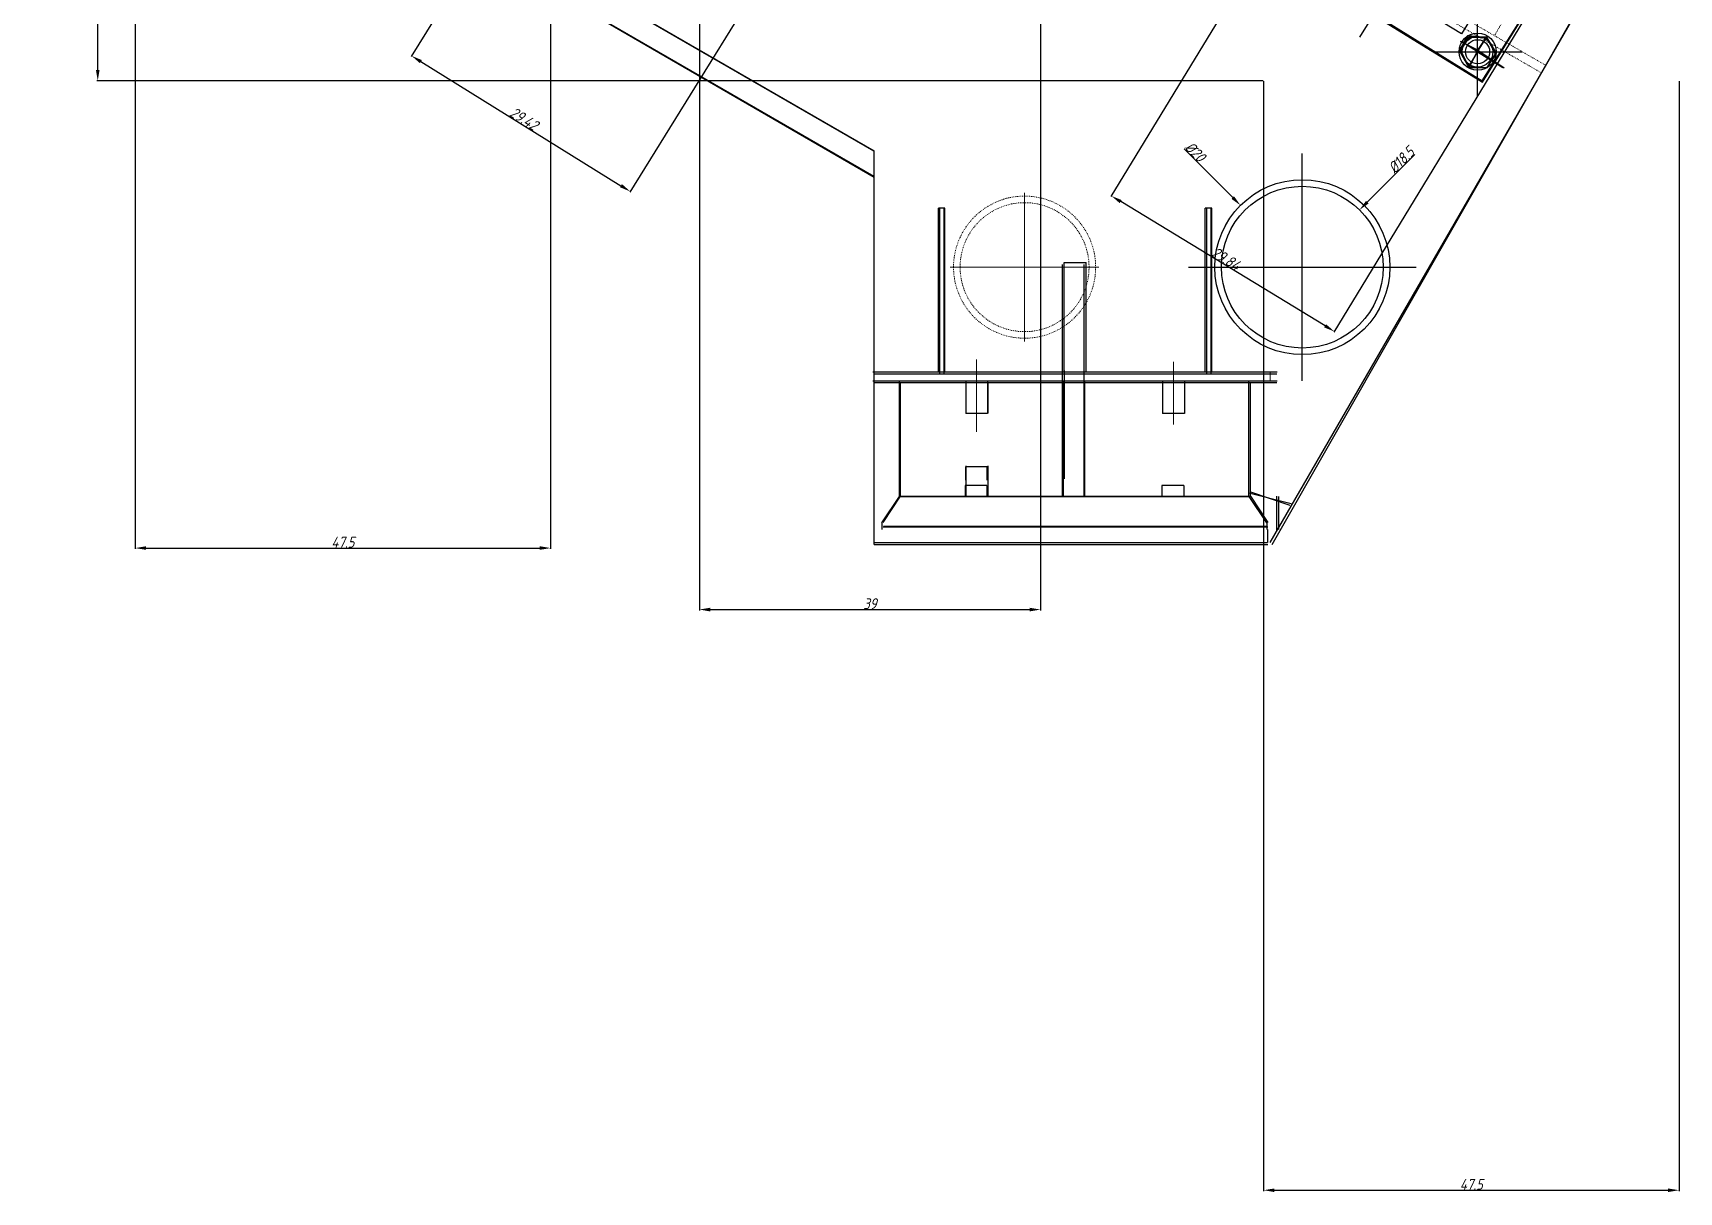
# Model space of a CAD drawing. Header units: millimetres. Extents: x 2787 to 6144, y -18 to 478.
# Drawn here: x 3109.3 to 3297.5, y 44 to 176.5 of the extents above; entities that cross this region are included whole.
import ezdxf

# ---------------------------------------------------------------- set-up
doc = ezdxf.new("R2010")
doc.units = ezdxf.units.MM
for name, pattern in [('ACAD_ISO02W100', [15, 12, -3]), ('CENTER', [50.8, 31.75, -6.35, 6.35, -6.35]), ('CENTER2', [28.575, 19.05, -3.175, 3.175, -3.175]), ('HIDDEN', [0.2, 0.1, -0.1])]:
    doc.linetypes.add(name, pattern=pattern)
for name, color, linetype, lineweight in [('01', 7, 'Continuous', 18), ('A粗实线', 7, 'Continuous', 40), ('中心线', 1, 'CENTER', 13), ('图层1', 1, 'CENTER2', 25), ('图层2', 160, 'Continuous', 25), ('粗实线层', 7, 'Continuous', 35), ('虚线', 8, 'ACAD_ISO02W100', 13)]:
    doc.layers.add(name, color=color, linetype=linetype, lineweight=lineweight)
for name, color, linetype in [('ADIM', 3, 'Continuous'), ('ADIM_CENTER', 1, 'Continuous'), ('ADIM_CLEAN', 3, 'Continuous'), ('ADIM_CLEAN_L', 3, 'Continuous'), ('细实线', 7, 'Continuous')]:
    doc.layers.add(name, color=color, linetype=linetype)
doc.styles.get("Standard").update_dxf_attribs({"font": 'gbeitc.shx', "bigfont": 'gbcbig.shx'})
doc.dimstyles.new('ADIM', dxfattribs={"dimscale": 0.5, "dimtxt": 2.5, "dimasz": 2.5, "dimexe": 0.18, "dimexo": 0.0625, "dimgap": 0.09, "dimtad": 1, "dimdec": 4, "dimzin": 0, "dimdsep": 46, "dimtxsty": 'Standard', "dimcen": 0.09, "dimadec": 0, "dimazin": 0, "dimtfac": 1, "dimtdec": 4, "dimtofl": 0, "dimtmove": 0, "dimatfit": 3, "dimfxl": 1, "dimtolj": 1, "dimtzin": 0, "dimarcsym": 0})

# ---------------------------------------------------------------- blocks, each defined once
blk = doc.blocks.new('*D12')
at = {"layer": 'ADIM', "color": 0, "lineweight": -2, "transparency": 16777216}
for p, q in [((3263.98, 209.47), (3232.55, 157.76)), ((3289.48, 193.97), (3258.05, 142.26)), ((3257.03, 142.99), (3233.67, 157.19))]:
    blk.add_line(p, q, dxfattribs=at)
at = {"layer": 'ADIM', "color": 0, "transparency": 16777216}
for points in [[(3233.77, 157.37), (3233.56, 157.01), (3232.6, 157.84)], [(3257.14, 143.17), (3256.92, 142.81), (3258.1, 142.34)]]:
    blk.add_solid(points, dxfattribs=at)
at = {"layer": 'Defpoints', "color": 0, "transparency": 16777216}
for p in [(3264, 209.5), (3289.5, 194), (3232.6, 157.84)]:
    blk.add_point(p, dxfattribs=at)
at = {"layer": 'ADIM', "color": 0, "transparency": 16777216, "insert": (3245.7, 150.66), "char_height": 1.25, "attachment_point": 5, "rotation": 328.707}
blk.add_mtext('\\A1;29.84', dxfattribs=at)
blk = doc.blocks.new('*D17')
at = {"layer": 'ADIM', "color": 0, "lineweight": -2, "transparency": 16777216}
for p, q in [((3250, 170.97), (3250, 44.08)), ((3297.5, 170.97), (3297.5, 44.08)), ((3251.25, 44.17), (3296.25, 44.17))]:
    blk.add_line(p, q, dxfattribs=at)
at = {"layer": 'ADIM', "color": 0, "transparency": 16777216}
for points in [[(3251.25, 44.37), (3251.25, 43.96), (3250, 44.17)], [(3296.25, 44.37), (3296.25, 43.96), (3297.5, 44.17)]]:
    blk.add_solid(points, dxfattribs=at)
at = {"layer": 'Defpoints', "color": 0, "transparency": 16777216}
for p in [(3250, 171), (3297.5, 171), (3297.5, 44.17)]:
    blk.add_point(p, dxfattribs=at)
at = {"layer": 'ADIM', "color": 0, "transparency": 16777216, "insert": (3273.75, 44.84), "char_height": 1.25, "attachment_point": 5}
blk.add_mtext('\\A1;47.5', dxfattribs=at)
blk = doc.blocks.new('*D18')
at = {"layer": 'ADIM', "color": 0, "lineweight": -2, "transparency": 16777216}
for p, q in [((3249.97, 223), (3116.64, 223)), ((3116.73, 172.25), (3116.73, 221.75)), ((3249.97, 171), (3116.64, 171))]:
    blk.add_line(p, q, dxfattribs=at)
at = {"layer": 'ADIM', "color": 0, "transparency": 16777216}
for points in [[(3116.52, 221.75), (3116.94, 221.75), (3116.73, 223)], [(3116.52, 172.25), (3116.94, 172.25), (3116.73, 171)]]:
    blk.add_solid(points, dxfattribs=at)
at = {"layer": 'Defpoints', "color": 0, "transparency": 16777216}
for p in [(3116.73, 223), (3250, 223), (3250, 171)]:
    blk.add_point(p, dxfattribs=at)
at = {"layer": 'ADIM', "color": 0, "transparency": 16777216, "insert": (3116.06, 197), "char_height": 1.25, "attachment_point": 5, "rotation": 90}
blk.add_mtext('\\A1;52', dxfattribs=at)
blk = doc.blocks.new('*D118')
at = {"layer": 'ADIM', "color": 0, "lineweight": -2, "transparency": 16777216}
for p, q in [((3183.98, 224.47), (3152.55, 173.77)), ((3208.98, 208.97), (3177.55, 158.27)), ((3153.66, 173.19), (3176.54, 159.01))]:
    blk.add_line(p, q, dxfattribs=at)
at = {"layer": 'ADIM', "color": 0, "transparency": 16777216}
for points in [[(3153.77, 173.37), (3153.55, 173.02), (3152.6, 173.85)], [(3176.65, 159.19), (3176.43, 158.83), (3177.6, 158.35)]]:
    blk.add_solid(points, dxfattribs=at)
at = {"layer": 'Defpoints', "color": 0, "transparency": 16777216}
for p in [(3184, 224.5), (3209, 209), (3177.6, 158.35)]:
    blk.add_point(p, dxfattribs=at)
at = {"layer": 'ADIM', "color": 0, "transparency": 16777216, "insert": (3165.45, 166.67), "char_height": 1.25, "attachment_point": 5, "rotation": 328.2011}
blk.add_mtext('\\A1;29.42', dxfattribs=at)
blk = doc.blocks.new('*D120')
at = {"layer": 'ADIM', "color": 0, "lineweight": -2, "transparency": 16777216}
for p, q in [((3185.5, 210.47), (3185.5, 110.46)), ((3224.5, 210.47), (3224.5, 110.46)), ((3186.75, 110.55), (3223.25, 110.55))]:
    blk.add_line(p, q, dxfattribs=at)
at = {"layer": 'ADIM', "color": 0, "transparency": 16777216}
for points in [[(3186.75, 110.76), (3186.75, 110.34), (3185.5, 110.55)], [(3223.25, 110.76), (3223.25, 110.34), (3224.5, 110.55)]]:
    blk.add_solid(points, dxfattribs=at)
at = {"layer": 'Defpoints', "color": 0, "transparency": 16777216}
for p in [(3185.5, 210.5), (3224.5, 210.5), (3224.5, 110.55)]:
    blk.add_point(p, dxfattribs=at)
at = {"layer": 'ADIM', "color": 0, "transparency": 16777216, "insert": (3205, 111.22), "char_height": 1.25, "attachment_point": 5}
blk.add_mtext('\\A1;39', dxfattribs=at)
blk = doc.blocks.new('*D154')
at = {"layer": 'ADIM', "color": 0, "lineweight": -2, "transparency": 16777216}
for p, q in [((3121, 244.97), (3121, 117.49)), ((3168.5, 244.97), (3168.5, 117.49)), ((3122.25, 117.58), (3167.25, 117.58))]:
    blk.add_line(p, q, dxfattribs=at)
at = {"layer": 'ADIM', "color": 0, "transparency": 16777216}
for points in [[(3122.25, 117.79), (3122.25, 117.38), (3121, 117.58)], [(3167.25, 117.79), (3167.25, 117.38), (3168.5, 117.58)]]:
    blk.add_solid(points, dxfattribs=at)
at = {"layer": 'Defpoints', "color": 0, "transparency": 16777216}
for p in [(3121, 245), (3168.5, 245), (3168.5, 117.58)]:
    blk.add_point(p, dxfattribs=at)
at = {"layer": 'ADIM', "color": 0, "transparency": 16777216, "insert": (3144.75, 118.25), "char_height": 1.25, "attachment_point": 5}
blk.add_mtext('\\A1;47.5', dxfattribs=at)
blk = doc.blocks.new('*D313')
at = {"layer": 'ADIM', "color": 0, "lineweight": -2, "transparency": 16777216}
for p, q in [((3267.31, 162.58), (3261.86, 157.12)), ((3254.39, 149.69), (3254.48, 149.69)), ((3254.43, 149.65), (3254.43, 149.74))]:
    blk.add_line(p, q, dxfattribs=at)
at = {"layer": 'ADIM', "color": 0, "transparency": 16777216}
blk.add_solid([(3261.71, 157.27), (3262, 156.97), (3260.97, 156.24)], dxfattribs=at)
at = {"layer": 'Defpoints', "color": 0, "transparency": 16777216}
for p in [(3260.97, 156.24), (3254.43, 149.69)]:
    blk.add_point(p, dxfattribs=at)
at = {"layer": 'ADIM', "color": 0, "transparency": 16777216, "insert": (3265.73, 161.94), "char_height": 1.25, "attachment_point": 5, "rotation": 45}
blk.add_mtext('\\A1;%%c18.5', dxfattribs=at)
blk = doc.blocks.new('*D314')
at = {"layer": 'ADIM', "color": 0, "lineweight": -2, "transparency": 16777216}
for p, q in [((3240.92, 163.21), (3246.48, 157.65)), ((3254.39, 149.69), (3254.48, 149.69)), ((3254.43, 149.65), (3254.43, 149.74))]:
    blk.add_line(p, q, dxfattribs=at)
at = {"layer": 'ADIM', "color": 0, "transparency": 16777216}
blk.add_solid([(3246.62, 157.8), (3246.33, 157.5), (3247.36, 156.77)], dxfattribs=at)
at = {"layer": 'Defpoints', "color": 0, "transparency": 16777216}
for p in [(3247.36, 156.77), (3254.43, 149.69)]:
    blk.add_point(p, dxfattribs=at)
at = {"layer": 'ADIM', "color": 0, "transparency": 16777216, "insert": (3242.18, 162.9), "char_height": 1.25, "attachment_point": 5, "rotation": 315}
blk.add_mtext('\\A1;%%c20', dxfattribs=at)

msp = doc.modelspace()

# ---------------------------------------------------------------- linework, layer by layer
at = {"color": 7, "linetype": 'Continuous'}
for p, q in [((3205.46326, 160.0732), (2948.79704, 308.25951)), ((3213.57886, 156.45383), (3212.82887, 156.45383)), ((3212.82887, 137.71539), (3212.82887, 156.45383)), ((3213.57886, 137.71539), (3213.57886, 156.45383)), ((3243.32858, 137.71539), (3243.32858, 156.45383)), ((3244.07857, 137.71539), (3244.07857, 156.45383)), ((3215.94709, 136.7154), (3215.94709, 132.96545)), ((3218.44707, 136.7154), (3218.44707, 132.96545)), ((3238.44709, 136.7154), (3238.44709, 132.96545)), ((3240.94707, 136.7154), (3240.94707, 132.96545)), ((3218.44707, 132.96545), (3215.94709, 132.96545)), ((3240.94707, 132.96545), (3238.44709, 132.96545))]:
    msp.add_line(p, q, dxfattribs=at)
at = {"color": 7, "linetype": 'Continuous', "lineweight": -3}
for p, q in [((3250.77063, 118.21613), (3289.57889, 185.43401)), ((3215.91811, 126.85069), (3215.91811, 125.35069)), ((3218.41811, 126.85069), (3215.91811, 126.85069)), ((3218.41811, 125.35069), (3218.41811, 126.85069)), ((3248.33212, 123.89053), (3253.16779, 122.69563)), ((3251.71326, 123.46513), (3251.71326, 121.21513)), ((3205.46326, 121.21513), (3205.46326, 119.71513)), ((3251.71326, 121.21513), (3251.71326, 119.71513)), ((3206.54311, 120.10069), (3250.29311, 120.10069)), ((3250.46326, 119.71513), (3250.46326, 118.21513))]:
    msp.add_line(p, q, dxfattribs=at)
for p, q in [((3277.2234, 183.84117), (3272.6133, 176.37005)), ((3272.6133, 176.37005), (3270.48575, 177.68287))]:
    msp.add_line(p, q)
at = {"color": 7, "linetype": 'Continuous', "ltscale": 1.333333}
for p, q in [((3205.33569, 137.71539), (3251.57176, 137.71539)), ((3205.33569, 136.7154), (3251.57176, 136.7154))]:
    msp.add_line(p, q, dxfattribs=at)
at = {"color": 7, "linetype": 'Continuous', "lineweight": -3, "ltscale": 1.333333}
for p, q in [((3208.37064, 123.4654), (3208.37064, 136.7154)), ((3227.12064, 123.4654), (3227.12064, 136.7154)), ((3229.58212, 123.4654), (3229.58212, 136.7154)), ((3248.33212, 123.4654), (3248.33212, 136.7154))]:
    msp.add_line(p, q, dxfattribs=at)
msp.add_lwpolyline([(3249.82123, 186.39487), (3275.0328, 170.83795), (3283.43485, 184.45432), (3258.22328, 200.01124)], close=True)
for radius in [2.125, 1.375]:
    msp.add_circle((3274.46704, 174.32211), radius)
at = {"color": 8, "lineweight": 9}
for radius in [10, 9.25]:
    msp.add_circle((3254.43186, 149.69458), radius, dxfattribs=at)
at = {"layer": '01'}
msp.add_line((3250.77063, 137.71539), (3250.77063, 136.7154), dxfattribs=at)
at = {"layer": 'ADIM_CENTER', "linetype": 'CENTER'}
for p, q in [((3274.46704, 169.19711), (3274.46704, 179.44711)), ((3274.46704, 169.57211), (3274.46704, 179.07211)), ((3274.46704, 169.94711), (3274.46704, 178.69711)), ((3269.34204, 174.32211), (3279.59204, 174.32211)), ((3269.71704, 174.32211), (3279.21704, 174.32211)), ((3270.09204, 174.32211), (3278.84204, 174.32211)), ((3254.43186, 136.69458), (3254.43186, 162.69458)), ((3254.43186, 137.44458), (3254.43186, 161.94458)), ((3241.43186, 149.69458), (3267.43186, 149.69458)), ((3242.18186, 149.69458), (3266.68186, 149.69458))]:
    msp.add_line(p, q, dxfattribs=at)
at = {"layer": 'ADIM_CLEAN'}
for points in [[(3275, 171), (3283.5, 184.5), (3258, 200), (3250, 186.5)], [(3275.5, 176), (3276.5, 174), (3275.5, 172.5), (3273.5, 172.5), (3272.5, 174.5), (3273.5, 176)], [(3273.5, 176), (3272.5, 174.5), (3273.5, 172.5), (3274.5, 174.5), (3272.5, 175.5), (3274.5, 174.5), (3275.5, 176)]]:
    msp.add_lwpolyline(points, close=True, dxfattribs=at)
for centre, radius in [((3274.46704, 174.32211), 2.125), ((3274.46704, 174.32211), 1.75), ((3274.46704, 174.32211), 1.375), ((3254.43186, 149.69458), 10), ((3254.43186, 149.69458), 9.25)]:
    msp.add_circle(centre, radius, dxfattribs=at)
at = {"layer": 'ADIM_CLEAN_L'}
for p, q in [((2950, 310.5), (3205.5, 163)), ((2949, 308.5), (3205.5, 160)), ((3261, 176), (3276, 200)), ((3251, 118), (3289.5, 185.5)), ((3274.5, 174.5), (3277.5, 172.5)), ((3205.5, 118), (3205.5, 163)), ((3213, 137.5), (3213, 156.5)), ((3213.5, 137.5), (3213.5, 156.5)), ((3243.5, 137.5), (3243.5, 156.5)), ((3244, 137.5), (3244, 156.5)), ((3227, 123.5), (3227, 150)), ((3229.5, 123.5), (3229.5, 150)), ((3205.5, 137.5), (3251.5, 137.5)), ((3205.5, 136.5), (3251.5, 136.5)), ((3208.5, 123.5), (3208.5, 136.5)), ((3216, 133), (3216, 136.5)), ((3218.5, 133), (3218.5, 136.5)), ((3238.5, 133), (3238.5, 136.5)), ((3241, 133), (3241, 136.5)), ((3248.5, 123.5), (3248.5, 136.5)), ((3216, 123.5), (3216, 127)), ((3218.5, 123.5), (3218.5, 127)), ((3206.5, 120.5), (3208.5, 123.5)), ((3208.5, 123.5), (3248.5, 123.5)), ((3248.5, 124), (3253, 122.5)), ((3248.5, 123.5), (3250.5, 120.5)), ((3251.5, 119.5), (3251.5, 123.5)), ((3206.5, 120), (3250.5, 120)), ((3205.5, 118), (3250.5, 118))]:
    msp.add_line(p, q, dxfattribs=at)
at = {"layer": 'A粗实线', "color": 7, "linetype": 'Continuous', "lineweight": -3}
for p, q in [((3227.20372, 137.71539), (3227.20372, 150.21539)), ((3227.20372, 150.21539), (3229.70372, 150.21539)), ((3229.70372, 137.71539), (3229.70372, 150.21539)), ((3218.37064, 124.7154), (3215.87064, 124.7154)), ((3215.87064, 124.7154), (3215.87064, 123.4654)), ((3218.37064, 124.7154), (3218.37064, 123.4654)), ((3238.37064, 124.7154), (3238.37064, 123.4654)), ((3240.87064, 124.7154), (3238.37064, 124.7154)), ((3240.87064, 124.7154), (3240.87064, 123.4654)), ((3206.38048, 120.4654), (3208.37064, 123.4654)), ((3208.37064, 123.4654), (3248.37064, 123.4654)), ((3250.36081, 120.4654), (3248.37064, 123.4654)), ((3206.38048, 120.4654), (3206.38048, 119.7154)), ((3250.36081, 120.4654), (3250.36081, 119.7154))]:
    msp.add_line(p, q, dxfattribs=at)
at = {"layer": '中心线', "color": 1, "linetype": 'CENTER'}
for p, q in [((3222.68162, 141.19449), (3222.68162, 158.19449)), ((3254.43186, 141.19458), (3254.43186, 158.19458)), ((3214.18162, 149.69449), (3231.18162, 149.69449)), ((3245.93186, 149.69458), (3262.93186, 149.69458))]:
    msp.add_line(p, q, dxfattribs=at)
at = {"layer": '中心线'}
for p, q in [((3217.19708, 130.88531), (3217.19708, 139.14538)), ((3239.69708, 131.69332), (3239.69708, 138.88339))]:
    msp.add_line(p, q, dxfattribs=at)
at = {"layer": '图层1'}
for p, q in [((3275.87829, 200.20363), (3261.11581, 176.1529)), ((3274.46704, 174.32211), (3272.66258, 175.4444)), ((3274.46704, 174.32211), (3275.58129, 176.13155)), ((3274.46704, 174.32211), (3273.3528, 172.51267)), ((3274.46704, 174.32211), (3276.27151, 173.19982)), ((3274.46704, 174.32211), (3277.36819, 172.51774))]:
    msp.add_line(p, q, dxfattribs=at)
at = {"layer": '图层2'}
for p, q in [((3273.4034, 176.16128), (3272.36481, 174.45209)), ((3272.66258, 175.4444), (3272.87487, 175.31237)), ((3272.87487, 175.31237), (3273.4034, 176.16128)), ((3273.4034, 176.16128), (3275.50296, 175.99874)), ((3275.50296, 175.99874), (3276.5869, 174.17432)), ((3272.36481, 174.45209), (3273.41193, 172.6087)), ((3276.59004, 174.17934), (3275.5284, 172.48437)), ((3276.05922, 173.33186), (3276.59004, 174.17934)), ((3276.27151, 173.19982), (3276.05922, 173.33186)), ((3275.5284, 172.48437), (3273.41193, 172.6087))]:
    msp.add_line(p, q, dxfattribs=at)
for radius in [1.75, 1.375]:
    msp.add_circle((3274.46704, 174.32211), radius, dxfattribs=at)
at = {"layer": '粗实线层', "color": 7, "lineweight": -3}
for p, q in [((3205.46326, 162.95992), (2950.04703, 310.42455)), ((3205.46326, 162.95992), (3205.46326, 118.21513)), ((3205.46326, 118.21513), (3250.46326, 118.21513))]:
    msp.add_line(p, q, dxfattribs=at)
at = {"layer": '细实线'}
msp.add_line((3244.07857, 156.45383), (3243.32858, 156.45383), dxfattribs=at)
at = {"layer": '细实线', "color": 7, "lineweight": -3}
msp.add_line((3227.20372, 137.87358), (3227.20372, 125.48209), dxfattribs=at)
at = {"layer": '虚线', "color": 8, "linetype": 'HIDDEN'}
for p, q in [((2913.64479, 384.43763), (3281.76646, 171.90248)), ((2913.7194, 385.54925), (3282.26646, 172.76851)), ((3283.3975, 188.28115), (3276.39757, 176.15691))]:
    msp.add_line(p, q, dxfattribs=at)
at = {"layer": '虚线', "color": 251, "linetype": 'HIDDEN'}
for radius in [8.125, 7.375]:
    msp.add_circle((3222.68162, 149.69449), radius, dxfattribs=at)

# ---------------------------------------------------------------- dimensions: what is measured, and where the dimension line sits
at = {"layer": 'ADIM'}
for base, p1, p2, text, picture, middle in [((3168.5, 117.58481), (3121, 245), (3168.5, 245), '47.5', '*D154', (3144.75, 118.25481)), ((3224.5, 110.54735), (3185.5, 210.5), (3224.5, 210.5), '39', '*D120', (3205, 111.21735)), ((3297.5, 44.16598), (3250, 171), (3297.5, 171), '47.5', '*D17', (3273.75, 44.83598))]:
    dim = msp.add_linear_dim(base=base, p1=p1, p2=p2, text=text, dimstyle='ADIM', dxfattribs=at)
    dim.commit()
    dim.dimension.update_dxf_attribs({"geometry": picture, "text_midpoint": middle})
for p1, p2, distance, text, picture, middle in [((3184, 224.5), (3209, 209), -59.59375, '29.42', '*D118', (3165.45074, 166.67055)), ((3289.5, 194), (3264, 209.5), 60.45704, '29.84', '*D12', (3245.6957, 150.66066))]:
    dim = msp.add_aligned_dim(p1=p1, p2=p2, distance=distance, text=text, dimstyle='ADIM', dxfattribs=at)
    dim.commit()
    dim.dimension.update_dxf_attribs({"geometry": picture, "text_midpoint": middle})
dim = msp.add_linear_dim(base=(3116.72979, 223), p1=(3250, 171), p2=(3250, 223), angle=90, text='52', dimstyle='ADIM', dxfattribs=at)
dim.commit()
dim.dimension.update_dxf_attribs({"geometry": '*D18', "text_midpoint": (3116.05979, 197)})
for mpoint, text, picture, middle in [((3247.36079, 156.76564), '%%c20', '*D314', (3241.70394, 162.4225)), ((3260.9726, 156.23531), '%%c18.5', '*D313', (3266.20519, 161.4679))]:
    dim = msp.add_radius_dim(center=(3254.43186, 149.69458), mpoint=mpoint, text=text, dimstyle='ADIM', dxfattribs=at)
    dim.commit()
    dim.dimension.update_dxf_attribs({"geometry": picture, "text_midpoint": middle, "dimtype": 164})

doc.saveas('drawing.dxf')
